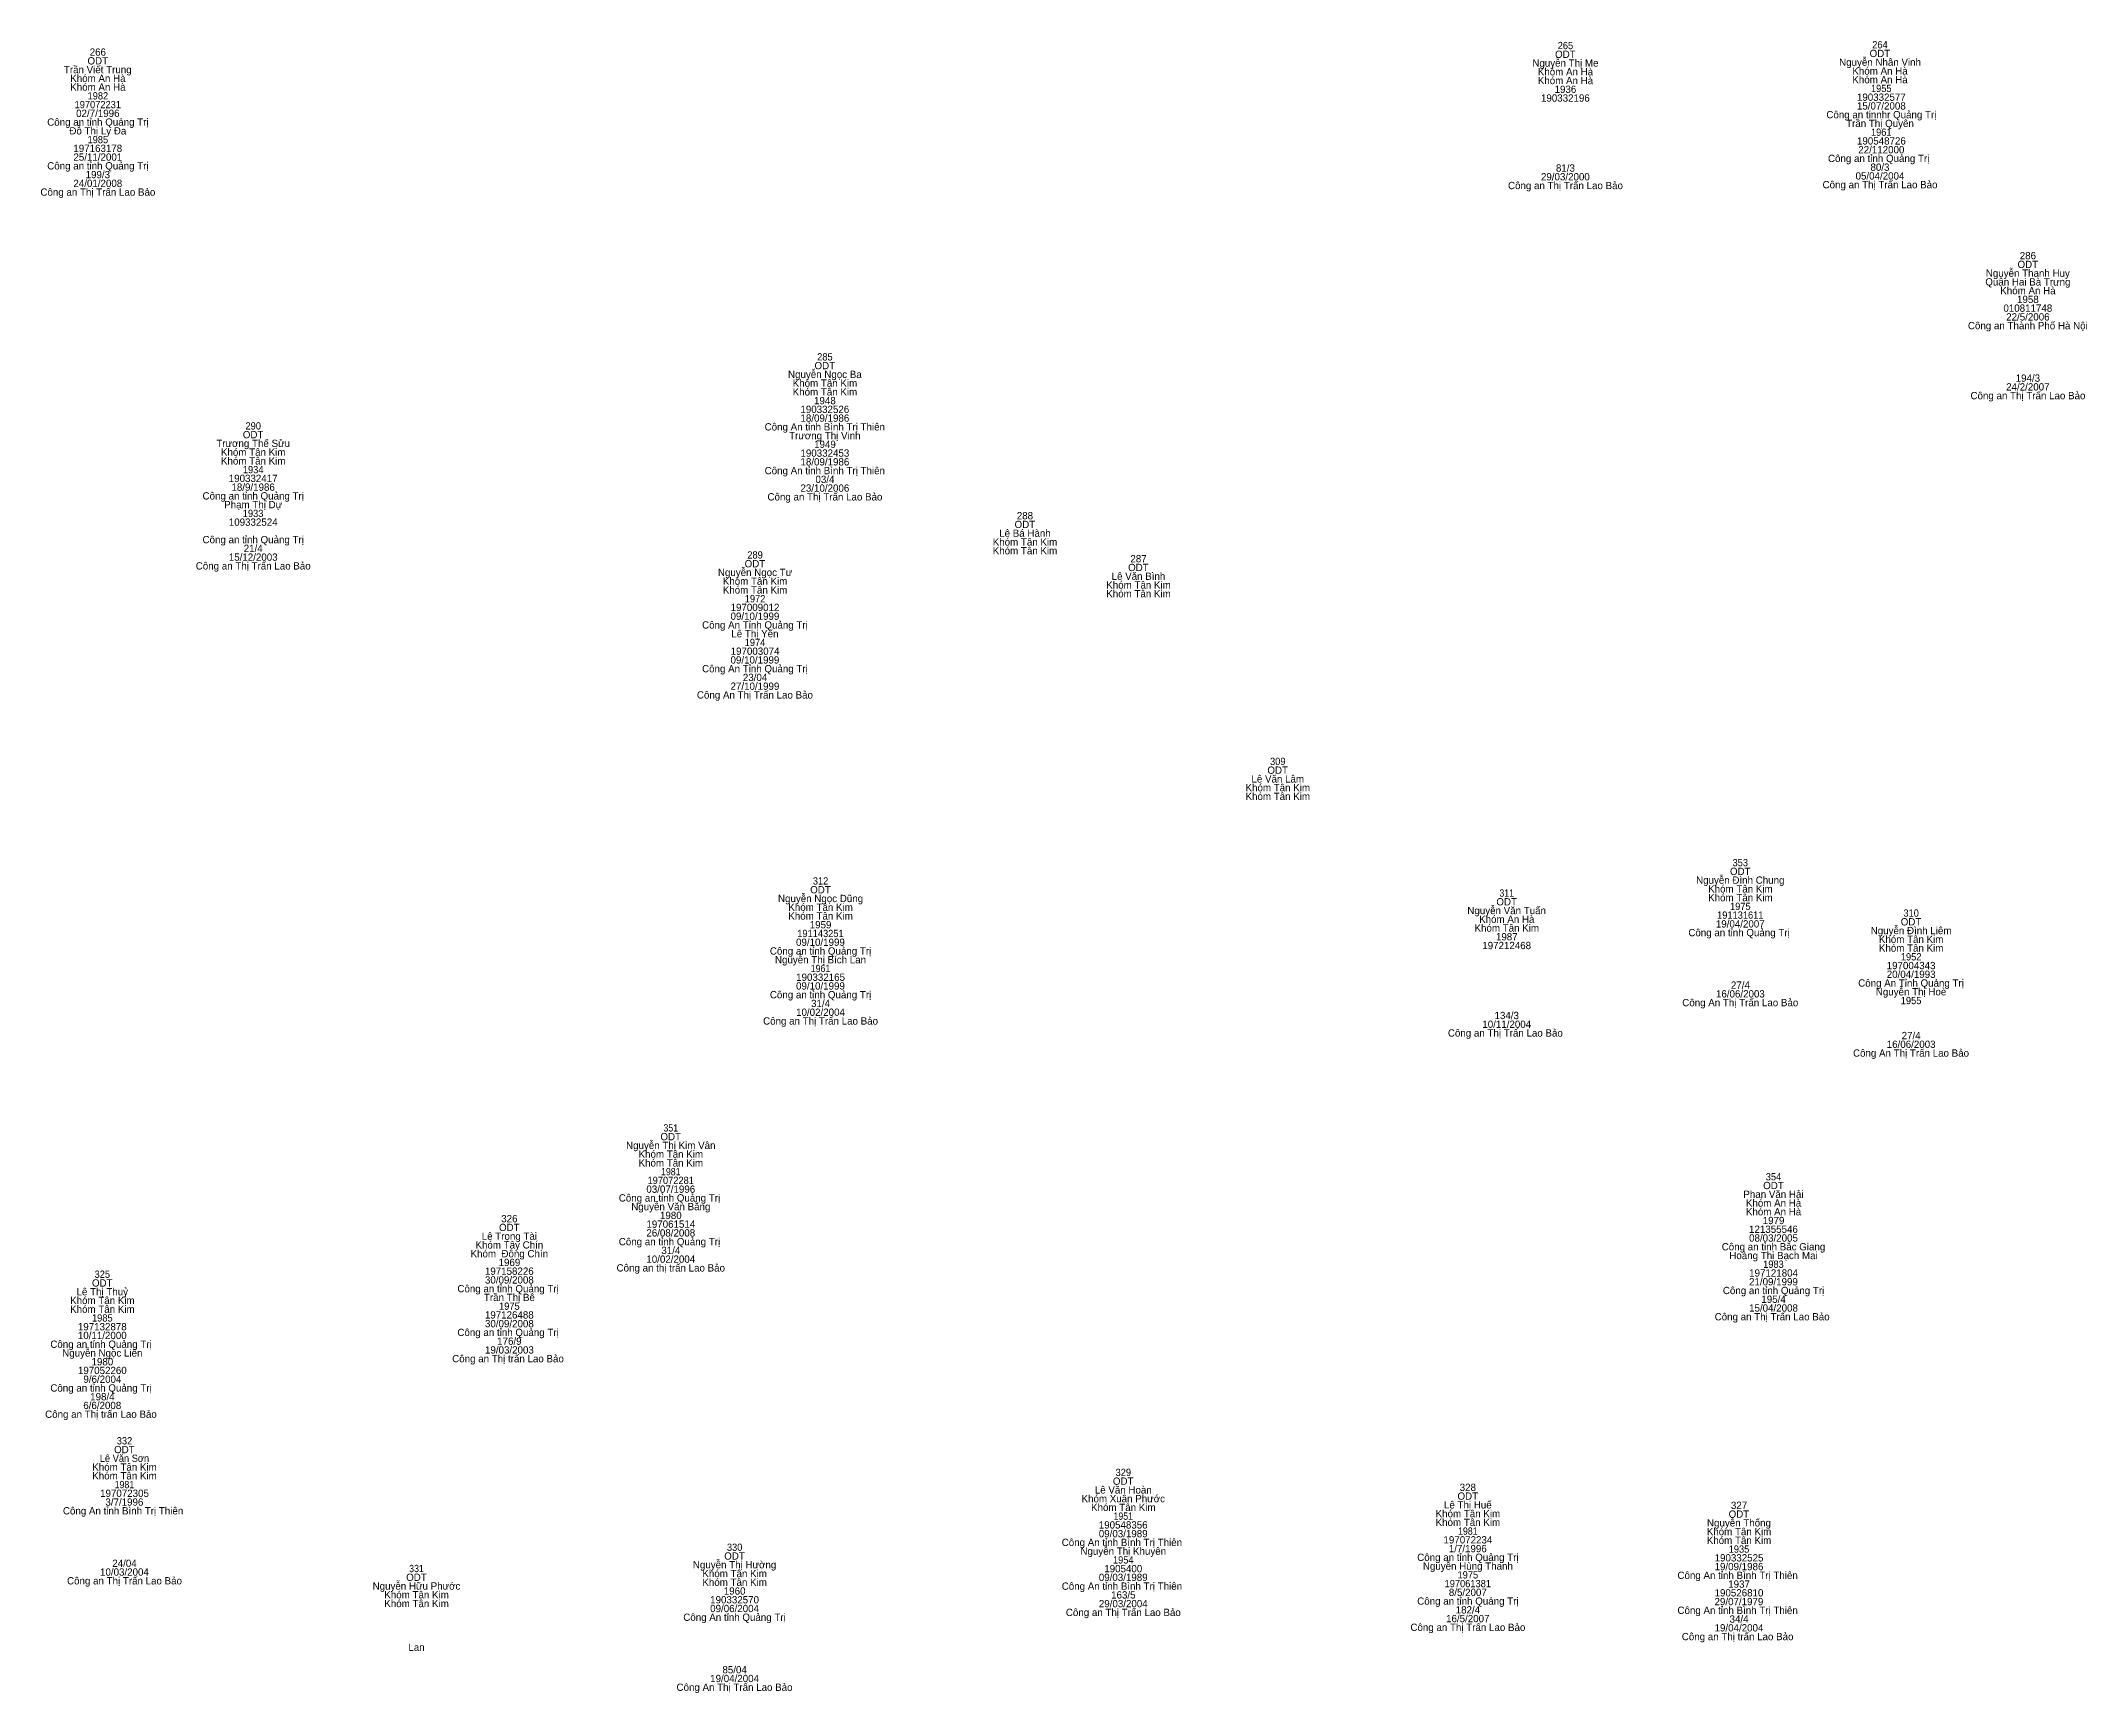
# Model space of a CAD drawing. Header units: metres. Extents: x 536493 to 536999, y 1836994 to 1837506.
# Drawn here: x 536830.1 to 536998.5, y 1837019.9 to 1837155.9 of the extents above; entities that cross this region are included whole.
import ezdxf
from ezdxf.enums import TextEntityAlignment as Align

# ---------------------------------------------------------------- set-up
doc = ezdxf.new("R2010")
doc.units = ezdxf.units.M
doc.header["$LTSCALE"] = 0.24
doc.layers.add('1', color=7, linetype='Continuous')

msp = doc.modelspace()

# ---------------------------------------------------------------- texts
at = {"layer": '1'}
for s, p in [('ODT', (536834.825, 1837153.94)), ('266', (536834.83, 1837154.66)), ('Nguyễn Thị Me', (536955.58, 1837153.76)), ('ODT', (536955.575, 1837154.48)), ('Nguyễn Nhân Vinh', (536981.465, 1837153.83)), ('ODT', (536981.455, 1837154.55)), ('Trần Viết Trung', (536834.825, 1837153.22)), ('Khóm An Hà', (536834.835, 1837152.5)), ('Khóm An Hà', (536955.585, 1837153.04)), ('Khóm An Hà', (536955.585, 1837152.32)), ('Khóm An Hà', (536981.465, 1837153.11)), ('Khóm An Hà', (536981.465, 1837152.39)), ('Khóm An Hà', (536834.835, 1837151.78)), ('190332196', (536955.575, 1837150.88)), ('1936', (536955.58, 1837151.6)), (' 190332577', (536981.46, 1837150.95)), ('Công an tỉnh Quảng Trị', (536834.835, 1837148.9)), ('02/7/1996', (536834.83, 1837149.62)), (' Công an tinnhr Quảng Trị', (536981.465, 1837149.51)), ('Trần Thị Quyên', (536981.46, 1837148.79)), (' 15/07/2008', (536981.46, 1837150.23)), ('Đỗ Thị Ly Đa', (536834.83, 1837148.18)), (' 190548726', (536981.465, 1837147.35)), ('25/11/2001', (536834.83, 1837146.02)), ('197163178', (536834.825, 1837146.74)), ('Công an tỉnh Quảng Trị ', (536981.465, 1837145.91)), (' 22/112000', (536981.46, 1837146.63)), ('Công an tỉnh Quảng Trị', (536834.835, 1837145.3)), ('24/01/2008', (536834.83, 1837143.86)), ('199/3', (536834.83, 1837144.58)), ('Công an Thị Trấn Lao Bảo', (536955.585, 1837143.68)), ('29/03/2000', (536955.575, 1837144.4)), ('81/3', (536955.58, 1837145.12)), ('Công an Thị Trấn Lao Bảo', (536981.465, 1837143.75)), ('05/04/2004', (536981.46, 1837144.47)), ('80/3', (536981.46, 1837145.19)), ('Công an Thị Trấn Lao Bảo', (536834.835, 1837143.14)), ('ODT', (536993.625, 1837137.19)), ('286', (536993.63, 1837137.91)), ('Quận Hai Bà Trưng', (536993.63, 1837135.75)), ('Nguyễn Thanh Huy', (536993.625, 1837136.47)), ('Khóm An Hà', (536993.635, 1837135.03)), ('010811748', (536993.625, 1837133.59)), ('1958', (536993.63, 1837134.31)), ('Công an Thành Phố Hà Nội', (536993.625, 1837132.15)), ('22/5/2006', (536993.63, 1837132.87)), ('ODT', (536894.645, 1837128.86)), ('Nguyễn Ngọc Ba', (536894.65, 1837128.14)), ('Khóm Tân Kim', (536894.655, 1837127.42)), ('24/2/2007', (536993.625, 1837127.11)), ('194/3', (536993.63, 1837127.83)), ('Khóm Tân Kim', (536894.655, 1837126.7)), ('190332526', (536894.645, 1837125.26)), ('1948', (536894.65, 1837125.98)), ('Công an Thị Trấn Lao Bảo', (536993.635, 1837126.39)), ('Công An tỉnh Bình Trị Thiên', (536894.645, 1837123.82)), ('18/09/1986', (536894.65, 1837124.54)), ('Trương Thế Sửu', (536847.61, 1837122.46)), ('ODT', (536847.605, 1837123.18)), ('Trương Thị Vinh', (536894.645, 1837123.1)), ('1949', (536894.655, 1837122.38)), ('Khóm Tân Kim', (536847.615, 1837121.74)), ('Khóm Tân Kim', (536847.615, 1837121.02)), ('Công An tỉnh Bình Trị Thiên', (536894.645, 1837120.22)), ('190332453', (536894.65, 1837121.66)), ('18/09/1986', (536894.65, 1837120.94)), ('190332417', (536847.61, 1837119.58)), ('18/9/1986', (536847.61, 1837118.86)), ('23/10/2006', (536894.65, 1837118.78)), ('03/4', (536894.655, 1837119.5)), ('Công an tỉnh Quảng Trị', (536847.615, 1837118.14)), ('Phạm Thị Dự', (536847.61, 1837117.42)), ('Công an Thị Trấn Lao Bảo', (536894.655, 1837118.06)), ('109332524', (536847.615, 1837115.98)), ('Lê Bá Hành', (536911.11, 1837115.07)), ('ODT', (536911.105, 1837115.79)), ('288', (536911.11, 1837116.51)), ('Công an tỉnh Quảng Trị', (536847.615, 1837114.54)), ('21/4', (536847.615, 1837113.82)), ('Khóm Tân Kim', (536911.115, 1837114.35)), ('Khóm Tân Kim', (536911.115, 1837113.63)), ('Công an Thị Trấn Lao Bảo', (536847.615, 1837112.38)), ('15/12/2003', (536847.615, 1837113.1)), ('Nguyễn Ngọc Tư', (536888.905, 1837111.84)), ('ODT', (536888.895, 1837112.56)), ('ODT', (536920.445, 1837112.25)), ('287', (536920.455, 1837112.97)), ('Khóm Tân Kim', (536888.905, 1837111.12)), ('Khóm Tân Kim', (536888.905, 1837110.4)), ('Khóm Tân Kim', (536920.455, 1837110.81)), ('Khóm Tân Kim', (536920.455, 1837110.09)), ('Lê Văn Bình', (536920.45, 1837111.53)), ('197009012', (536888.9, 1837108.96)), ('Công An Tỉnh Quảng Trị', (536888.895, 1837107.52)), ('09/10/1999', (536888.895, 1837108.24)), ('Lê Thị Yến', (536888.895, 1837106.8)), ('197003074', (536888.905, 1837105.36)), ('Công An Tỉnh Quảng Trị', (536888.895, 1837103.92)), ('09/10/1999', (536888.895, 1837104.64)), ('Công An Thị Trấn Lao Bảo', (536888.895, 1837101.76)), ('27/10/1999', (536888.895, 1837102.48)), ('23/04', (536888.905, 1837103.2)), ('Lê Văn Lâm', (536931.91, 1837094.85)), ('ODT', (536931.905, 1837095.57)), ('Khóm Tân Kim', (536931.915, 1837094.13)), ('Khóm Tân Kim', (536931.915, 1837093.41)), ('Nguyễn Đình Chung', (536969.965, 1837086.52)), ('ODT', (536969.965, 1837087.24)), ('Nguyễn Ngọc Dũng', (536894.295, 1837085.01)), ('ODT', (536894.285, 1837085.73)), ('Khóm Tân Kim', (536969.975, 1837085.8)), ('Khóm Tân Kim', (536969.975, 1837085.08)), ('Khóm Tân Kim', (536894.295, 1837084.29)), ('Khóm Tân Kim', (536894.295, 1837083.57)), ('Nguyễn Văn Tuấn', (536950.745, 1837084.02)), ('Khóm An Hà', (536950.755, 1837083.3)), ('ODT', (536950.745, 1837084.74)), ('ODT', (536984.015, 1837083.09)), ('09/10/1999', (536894.285, 1837081.41)), ('1959', (536894.295, 1837082.85)), ('Khóm Tân Kim', (536950.755, 1837082.58)), ('1987', (536950.755, 1837081.86)), ('Công an tỉnh Quảng Trị ', (536969.975, 1837082.2)), ('19/04/2007', (536969.965, 1837082.92)), ('Nguyễn Đình Liêm', (536984.02, 1837082.37)), ('Khóm Tân Kim', (536984.025, 1837081.65)), ('Công an tỉnh Quảng Trị', (536894.295, 1837080.69)), ('Nguyễn Thị Bích Lan', (536894.29, 1837079.97)), ('197212468', (536950.745, 1837081.14)), ('Khóm Tân Kim', (536984.025, 1837080.93)), ('190332165', (536894.295, 1837078.53)), ('Công An Tỉnh Quảng Trị', (536984.015, 1837078.05)), ('20/04/1993', (536984.025, 1837078.77)), ('197004343', (536984.02, 1837079.49)), ('Công an tỉnh Quảng Trị', (536894.295, 1837077.09)), ('09/10/1999', (536894.285, 1837077.81)), ('31/4', (536894.295, 1837076.37)), ('Công An Thị Trấn Lao Bảo', (536969.965, 1837076.44)), ('16/06/2003', (536969.975, 1837077.16)), ('27/4', (536969.975, 1837077.88)), ('Nguyễn Thị Hoè', (536984.015, 1837077.33)), ('Công an Thị Trấn Lao Bảo', (536894.295, 1837074.93)), ('10/02/2004', (536894.29, 1837075.65)), ('10/11/2004', (536950.75, 1837074.66)), ('134/3', (536950.75, 1837075.38)), ('Công an Thị Trấn Lao Bảo ', (536950.75, 1837073.94)), ('16/06/2003', (536984.025, 1837073.01)), ('27/4', (536984.025, 1837073.73)), ('Công An Thị Trấn Lao Bảo', (536984.015, 1837072.29)), ('Nguyễn Thị Kim Vân', (536881.97, 1837064.69)), ('ODT', (536881.965, 1837065.41)), ('Khóm Tân Kim', (536881.975, 1837063.97)), ('Khóm Tân Kim', (536881.975, 1837063.25)), ('ODT', (536972.695, 1837061.39)), ('Công an tỉnh Quảng Trị ', (536881.975, 1837060.37)), ('Nguyễn Văn Bằng', (536881.975, 1837059.65)), ('03/07/1996', (536881.97, 1837061.09)), ('Phan Văn Hải', (536972.695, 1837060.67)), ('Khóm An Hà', (536972.705, 1837059.95)), ('ODT', (536868.685, 1837057.94)), ('326', (536868.69, 1837058.66)), ('197061514', (536881.975, 1837058.21)), ('1980', (536881.975, 1837058.93)), ('Khóm An Hà', (536972.705, 1837059.23)), ('1979', (536972.705, 1837058.51)), ('Khóm Tây Chín', (536868.69, 1837056.5)), ('Lê Trọng Tài', (536868.69, 1837057.22)), ('Công an tỉnh Quảng Trị ', (536881.975, 1837056.77)), ('26/08/2008', (536881.97, 1837057.49)), ('Công an tỉnh Bắc Giang', (536972.7, 1837056.35)), ('08/03/2005', (536972.7, 1837057.07)), ('121355546', (536972.695, 1837057.79)), ('Khóm  Đông Chín', (536868.685, 1837055.78)), ('1969', (536868.695, 1837055.06)), ('Công an thị trấn Lao Bảo', (536881.97, 1837054.61)), ('10/02/2004', (536881.97, 1837055.33)), ('31/4', (536881.975, 1837056.05)), ('Hoàng Thị Bạch Mai', (536972.7, 1837055.63)), ('ODT', (536835.195, 1837053.37)), ('Công an tỉnh Quảng Trị ', (536868.695, 1837052.9)), ('30/09/2008', (536868.69, 1837053.62)), ('197158226', (536868.685, 1837054.34)), ('Công an tỉnh Quảng Trị', (536972.705, 1837052.75)), ('21/09/1999', (536972.695, 1837053.47)), ('197121804', (536972.705, 1837054.19)), ('Khóm Tân Kim', (536835.205, 1837051.93)), ('Khóm Tân Kim', (536835.205, 1837051.21)), ('Lê Thị Thuỷ', (536835.195, 1837052.65)), ('Trần Thị Bê', (536868.695, 1837052.18)), ('15/04/2008', (536972.7, 1837051.31)), ('195/4', (536972.705, 1837052.03)), ('197132878', (536835.195, 1837049.77)), ('30/09/2008', (536868.69, 1837050.02)), ('197126488', (536868.685, 1837050.74)), ('Công an Thị Trấn Lao Bảo ', (536972.7, 1837050.59)), ('Công an tỉnh Quảng Trị ', (536835.205, 1837048.33)), ('Nguyễn Ngọc Liên', (536835.2, 1837047.61)), ('10/11/2000', (536835.195, 1837049.05)), ('Công an tỉnh Quảng Trị ', (536868.695, 1837049.3)), ('19/03/2003', (536868.695, 1837047.86)), ('176/9', (536868.69, 1837048.58)), ('197052260', (536835.2, 1837046.17)), ('1980', (536835.205, 1837046.89)), ('Công an Thị trấn Lao Bảo ', (536868.69, 1837047.14)), ('Công an tỉnh Quảng Trị ', (536835.205, 1837044.73)), ('9/6/2004', (536835.205, 1837045.45)), ('6/6/2008', (536835.195, 1837043.29)), ('198/4', (536835.205, 1837044.01)), ('Công an Thị trấn Lao Bảo ', (536835.2, 1837042.57)), ('ODT', (536837.015, 1837039.66)), ('Khóm Tân Kim', (536837.025, 1837038.22)), ('Khóm Tân Kim', (536837.025, 1837037.5)), ('197072305', (536837.025, 1837036.06)), ('Lê Văn Hoàn', (536919.2, 1837036.34)), ('ODT', (536919.195, 1837037.06)), ('328', (536947.55, 1837036.55)), ('Công An tỉnh Bình Trị Thiên ', (536837.02, 1837034.62)), ('3/7/1996', (536837.015, 1837035.34)), ('Khóm Xuân Phước', (536919.2, 1837035.62)), ('Khóm Tân Kim', (536919.205, 1837034.9)), ('Khóm Tân Kim', (536947.555, 1837034.39)), ('Lê Thị Huế', (536947.55, 1837035.11)), ('ODT', (536947.545, 1837035.83)), ('ODT', (536969.855, 1837034.35)), ('327', (536969.865, 1837035.07)), ('09/03/1989', (536919.195, 1837032.74)), ('190548356', (536919.195, 1837033.46)), ('Khóm Tân Kim', (536947.555, 1837033.67)), ('Khóm Tân Kim', (536969.865, 1837032.91)), ('Nguyễn Thống', (536969.86, 1837033.63)), ('ODT', (536887.215, 1837030.9)), ('Công An tỉnh Bình Trị Thiên ', (536919.2, 1837032.02)), ('Nguyễn Thị Khuyên', (536919.2, 1837031.3)), ('197072234', (536947.555, 1837032.23)), ('1/7/1996', (536947.545, 1837031.51)), ('Khóm Tân Kim', (536969.865, 1837032.19)), ('10/03/2004', (536837.02, 1837029.58)), ('24/04', (536837.025, 1837030.3)), ('Nguyễn Thị Hường', (536887.22, 1837030.18)), ('Khóm Tân Kim', (536887.225, 1837029.46)), ('1905400', (536919.2, 1837029.86)), ('Công an tỉnh Quảng Trị', (536947.555, 1837030.79)), ('Nguyễn Hùng Thanh', (536947.555, 1837030.07)), ('Công An tỉnh Bình Trị Thiên ', (536969.86, 1837029.31)), ('19/09/1986', (536969.86, 1837030.03)), ('190332525', (536969.865, 1837030.75)), ('Công an Thị Trấn Lao Bảo', (536837.025, 1837028.86)), ('Nguyễn Hữu Phước', (536861.05, 1837028.43)), ('Khóm Tân Kim', (536861.055, 1837027.71)), ('ODT', (536861.045, 1837029.15)), ('Khóm Tân Kim', (536887.225, 1837028.74)), ('1960', (536887.225, 1837028.02)), ('Công An tỉnh Bình Trị Thiên ', (536919.2, 1837028.42)), ('09/03/1989', (536919.195, 1837029.14)), ('163/5', (536919.205, 1837027.7)), ('8/5/2007', (536947.55, 1837027.91)), ('190526810', (536969.86, 1837027.87)), ('1937', (536969.865, 1837028.59)), ('Khóm Tân Kim', (536861.055, 1837026.99)), ('Công An tỉnh Quảng Trị', (536887.215, 1837025.86)), ('09/06/2004', (536887.22, 1837026.58)), ('190332570', (536887.22, 1837027.3)), ('Công an Thị Trấn Lao Bảo', (536919.205, 1837026.26)), ('29/03/2004', (536919.2, 1837026.98)), ('Công an tỉnh Quảng Trị', (536947.555, 1837027.19)), ('182/4', (536947.555, 1837026.47)), ('Công An tỉnh Bình Trị Thiên ', (536969.86, 1837026.43)), ('29/07/1979', (536969.855, 1837027.15)), ('Công an Thị Trấn Lao Bảo', (536947.555, 1837025.03)), ('16/5/2007', (536947.545, 1837025.75)), ('Công an Thị trấn Lao Bảo ', (536969.86, 1837024.27)), ('19/04/2004', (536969.86, 1837024.99)), ('34/4', (536969.865, 1837025.71)), ('Lan', (536861.05, 1837023.39)), ('19/04/2004', (536887.22, 1837020.82)), ('85/04', (536887.225, 1837021.54)), ('Công An Thị Trấn Lao Bảo', (536887.215, 1837020.1))]:
    msp.add_text(s, height=0.6, dxfattribs=at).set_placement(p, align=Align.CENTER)
for s, width, p in [('265', 0.95, (536955.58, 1837155.2)), ('264', 0.95, (536981.46, 1837155.27)), ('1982', 0.95, (536834.835, 1837151.06)), (' 1955', 0.95, (536981.46, 1837151.67)), ('197072231', 0.95, (536834.825, 1837150.34)), ('1985', 0.95, (536834.83, 1837147.46)), (' 1961', 0.95, (536981.46, 1837148.07)), ('285', 0.95, (536894.65, 1837129.58)), ('290', 0.95, (536847.615, 1837123.9)), ('1934', 0.95, (536847.61, 1837120.3)), ('1933', 0.95, (536847.605, 1837116.7)), ('289', 0.95, (536888.905, 1837113.28)), ('1972', 0.95, (536888.905, 1837109.68)), ('1974', 0.95, (536888.9, 1837106.08)), ('309', 0.95, (536931.915, 1837096.29)), ('312', 0.95, (536894.295, 1837086.45)), ('353', 0.95, (536969.965, 1837087.96)), ('311', 0.9, (536950.75, 1837085.46)), ('191131611', 0.95, (536969.965, 1837083.64)), ('1975', 0.95, (536969.97, 1837084.36)), ('310', 0.95, (536984.025, 1837083.81)), ('191143251', 0.95, (536894.285, 1837082.13)), ('1952', 0.95, (536984.025, 1837080.21)), ('1961', 0.9, (536894.29, 1837079.25)), ('1955', 0.95, (536984.02, 1837076.61)), ('351', 0.9, (536881.97, 1837066.13)), ('197072281', 0.95, (536881.965, 1837061.81)), ('1981', 0.9, (536881.97, 1837062.53)), ('354', 0.95, (536972.7, 1837062.11)), ('1983', 0.95, (536972.695, 1837054.91)), ('325', 0.95, (536835.2, 1837054.09)), ('1975', 0.95, (536868.69, 1837051.46)), ('1985', 0.95, (536835.2, 1837050.49)), ('332', 0.95, (536837.025, 1837040.38)), ('Lê Văn Sơn', 0.95, (536837.02, 1837038.94)), ('329', 0.95, (536919.205, 1837037.78)), ('1981', 0.9, (536837.02, 1837036.78)), ('1951', 0.9, (536919.2, 1837034.18)), ('1981', 0.9, (536947.55, 1837032.95)), ('330', 0.95, (536887.225, 1837031.62)), ('1935', 0.95, (536969.86, 1837031.47)), ('331', 0.9, (536861.05, 1837029.87)), ('1954', 0.95, (536919.2, 1837030.58)), ('1975', 0.95, (536947.55, 1837029.35)), ('197061381', 0.95, (536947.545, 1837028.63))]:
    msp.add_text(s, height=0.6, dxfattribs=dict(at, width=width)).set_placement(p, align=Align.CENTER)

doc.saveas('drawing.dxf')
